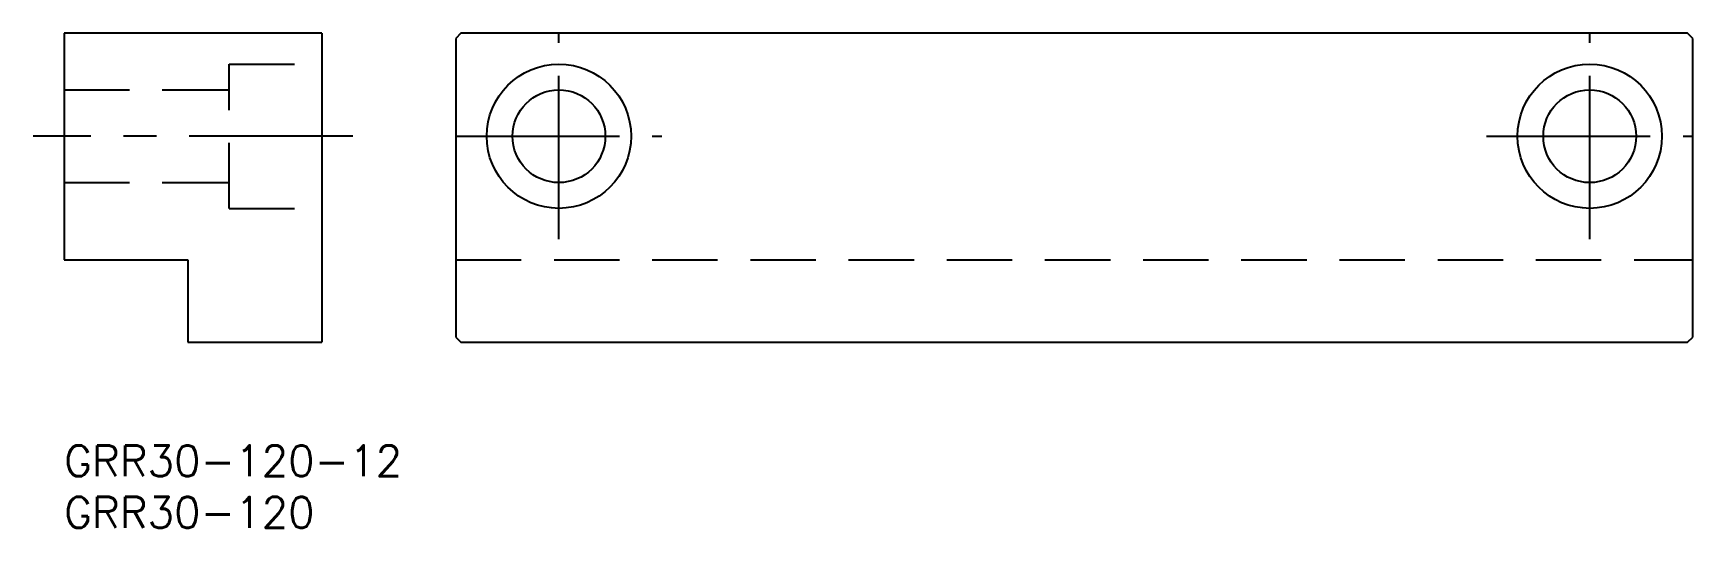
# Model space of a CAD drawing. Extents: x -3 to 158, y -8 to 40.
import ezdxf

# ---------------------------------------------------------------- set-up
doc = ezdxf.new("R2010")
doc.units = 0
doc.header["$LTSCALE"] = 0.5
doc.linetypes.add('CENTER', pattern=[50.8, 31.75, -6.35, 6.35, -6.35])
doc.linetypes.add('DASHED', pattern=[19.05, 12.7, -6.35])
for name, color, linetype in [('MSM_CENTER', 1, 'CENTER'), ('MSM_CONTINUOUS', 7, 'CONTINUOUS'), ('MSM_DASHED', 4, 'DASHED'), ('MSM_PART_NUMBER', 7, 'CONTINUOUS')]:
    doc.layers.add(name, color=color, linetype=linetype)
doc.styles.get("Standard").update_dxf_attribs({"font": 'txt.shx', "height": 3, "bigfont": 'bigfont.shx'})

# ---------------------------------------------------------------- blocks, each defined once
blk = doc.blocks.new('*U2')
at = {"layer": 'MSM_PART_NUMBER'}
blk.add_text('GRR30-120-12', height=3, dxfattribs=at).set_placement((0, -3))
blk = doc.blocks.new('*U3')
at = {"layer": 'MSM_PART_NUMBER'}
blk.add_text('GRR30-120', height=3, dxfattribs=at).set_placement((0, -8))

msp = doc.modelspace()

# ---------------------------------------------------------------- linework, layer by layer
at = {"layer": 'MSM_CENTER'}
for p, q in [((48, 20), (48, 40)), ((148, 20), (148, 40)), ((28, 30), (-3, 30)), ((38, 30), (58, 30)), ((138, 30), (158, 30))]:
    msp.add_line(p, q, dxfattribs=at)
at = {"layer": 'MSM_CONTINUOUS'}
for p, q in [((0, 40), (0, 18)), ((25, 40), (0, 40)), ((25, 40), (25, 10)), ((38.5, 40), (38, 39.5)), ((38, 39.5), (38, 10.5)), ((157.5, 40), (38.5, 40)), ((158, 39.5), (157.5, 40)), ((158, 10.5), (158, 39.5)), ((0, 18), (12, 18)), ((12, 18), (12, 10)), ((12, 10), (25, 10)), ((38, 10.5), (38.5, 10)), ((38.5, 10), (157.5, 10)), ((157.5, 10), (158, 10.5))]:
    msp.add_line(p, q, dxfattribs=at)
for centre, radius in [((48, 30), 7), ((148, 30), 7), ((48, 30), 4.5), ((148, 30), 4.5)]:
    msp.add_circle(centre, radius, dxfattribs=at)
at = {"layer": 'MSM_DASHED'}
for p, q in [((16, 23), (16, 37)), ((16, 37), (25, 37)), ((0, 34.5), (16, 34.5)), ((0, 25.5), (16, 25.5)), ((16, 23), (25, 23)), ((38, 18), (158, 18))]:
    msp.add_line(p, q, dxfattribs=at)

# ---------------------------------------------------------------- block references
at = {"layer": 'MSM_CONTINUOUS'}
for name in ['*U2', '*U3']:
    msp.add_blockref(name, (0, 0), dxfattribs=at)

doc.saveas('drawing.dxf')
